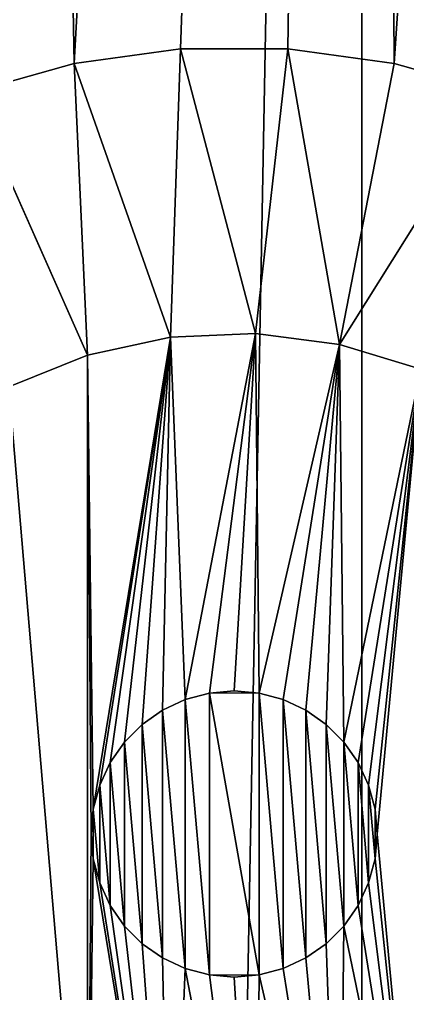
# Model space of a CAD drawing. Extents: x 36 to 230, y -1 to 167.
# Drawn here: x 95.34 to 98.05, y 112.12 to 118.92 of the extents above; entities that cross this region are included whole.
import ezdxf

# ---------------------------------------------------------------- set-up
doc = ezdxf.new("R2010")
doc.units = 0
doc.layers.get('0').update_dxf_attribs({"color": 13, "linetype": 'CONTINUOUS'})

# ---------------------------------------------------------------- blocks, each defined once
blk = doc.blocks.new('PARTE_23_-_SKETCHUP_STL_1')
for p, q in [((95.7217, 118.6151, 5), (96.4654, 118.7173, 5)), ((96.4654, 118.7173, 5), (96.3961, 116.7018, 7)), ((96.4654, 118.7173, 5), (97.216, 118.7173, 5)), ((96.9893, 116.727, 7), (96.4654, 118.7173, 5)), ((97.216, 118.7173, 5), (96.9893, 116.727, 7)), ((97.216, 118.7173, 5), (97.9597, 118.6151, 5)), ((97.5781, 116.6516, 7), (97.216, 118.7173, 5)), ((94.9989, 118.4125, 5), (95.7217, 118.6151, 5)), ((95.8158, 116.5767, 7), (95.7217, 118.6151, 5)), ((96.3961, 116.7018, 7), (95.7217, 118.6151, 5)), ((97.9597, 118.6151, 5), (97.5781, 116.6516, 7)), ((97.9597, 118.6151, 5), (98.6825, 118.4125, 5)), ((95.8158, 116.5767, 7), (94.9989, 118.4125, 5)), ((97.5781, 116.6516, 7), (98.6825, 118.4125, 5)), ((95.8158, 116.5767, 7), (96.3961, 116.7018, 7)), ((95.8158, 116.5767, 15), (96.3961, 116.7018, 15)), ((96.3961, 116.7018, 7), (96.9893, 116.727, 7)), ((96.3961, 116.7018, 15), (96.9893, 116.727, 15)), ((96.3961, 116.7018, 15), (96.3961, 116.7018, 7)), ((96.9893, 116.727, 7), (97.5781, 116.6516, 7)), ((96.9893, 116.727, 15), (96.9893, 116.727, 7)), ((96.9893, 116.727, 15), (97.5781, 116.6516, 15)), ((97.5781, 116.6516, 7), (98.1457, 116.4777, 7)), ((97.5781, 116.6516, 15), (97.5781, 116.6516, 7)), ((97.5781, 116.6516, 15), (98.1457, 116.4777, 15)), ((95.265, 116.3553, 7), (95.8158, 116.5767, 7)), ((95.265, 116.3553, 15), (95.8158, 116.5767, 15)), ((95.8158, 116.5767, 15), (95.8158, 116.5767, 7)), ((96.4987, 114.1698, 5), (96.6671, 114.2149, 5)), ((96.6671, 114.2149, 15), (96.4987, 114.1698, 15)), ((96.6671, 114.2149, 5), (96.8407, 114.2301, 5)), ((96.8407, 114.2301, 15), (96.6671, 114.2149, 15)), ((96.6671, 114.2149, 15), (96.6671, 114.2149, 5)), ((97.0144, 114.2149, 5), (96.6671, 114.2149, 5)), ((96.8407, 114.2301, 5), (97.0144, 114.2149, 5)), ((96.8407, 114.2301, 15), (96.8407, 114.2301, 5)), ((97.0144, 114.2149, 15), (96.8407, 114.2301, 15)), ((97.0144, 114.2149, 5), (97.1827, 114.1698, 5)), ((97.0144, 114.2149, 15), (97.0144, 114.2149, 5)), ((97.1827, 114.1698, 15), (97.0144, 114.2149, 15)), ((96.3407, 114.0961, 5), (96.4987, 114.1698, 5)), ((96.4987, 114.1698, 15), (96.3407, 114.0961, 15)), ((96.4987, 114.1698, 15), (96.4987, 114.1698, 5)), ((97.1827, 114.1698, 5), (97.3407, 114.0961, 5)), ((97.1827, 114.1698, 15), (97.1827, 114.1698, 5)), ((97.3407, 114.0961, 15), (97.1827, 114.1698, 15)), ((96.1979, 113.9962, 5), (96.3407, 114.0961, 5)), ((96.3407, 114.0961, 15), (96.1979, 113.9962, 15)), ((96.3407, 114.0961, 15), (96.3407, 114.0961, 5)), ((97.3407, 114.0961, 5), (97.4835, 113.9962, 5)), ((97.3407, 114.0961, 15), (97.3407, 114.0961, 5)), ((97.4835, 113.9962, 15), (97.3407, 114.0961, 15)), ((96.0747, 113.8729, 5), (96.1979, 113.9962, 5)), ((96.1979, 113.9962, 15), (96.0747, 113.8729, 15)), ((96.1979, 113.9962, 15), (96.1979, 113.9962, 5)), ((97.4835, 113.9962, 5), (97.6068, 113.8729, 5)), ((97.4835, 113.9962, 15), (97.4835, 113.9962, 5)), ((97.6068, 113.8729, 15), (97.4835, 113.9962, 15)), ((95.9747, 113.7301, 5), (96.0747, 113.8729, 5)), ((96.0747, 113.8729, 15), (95.9747, 113.7301, 15)), ((96.0747, 113.8729, 15), (96.0747, 113.8729, 5)), ((97.6068, 113.8729, 5), (97.7067, 113.7301, 5)), ((97.7067, 113.7301, 15), (97.6068, 113.8729, 15)), ((97.6068, 113.8729, 15), (97.6068, 113.8729, 5)), ((95.901, 113.5721, 5), (95.9747, 113.7301, 5)), ((95.9747, 113.7301, 15), (95.901, 113.5721, 15)), ((95.9747, 113.7301, 15), (95.9747, 113.7301, 5)), ((97.7067, 113.7301, 5), (97.7067, 113.7301, 15)), ((97.7804, 113.5721, 15), (97.7067, 113.7301, 15)), ((97.7067, 113.7301, 5), (97.7804, 113.5721, 5)), ((95.8559, 113.4038, 5), (95.901, 113.5721, 5)), ((95.901, 113.5721, 15), (95.8559, 113.4038, 15)), ((95.901, 113.5721, 15), (95.901, 113.5721, 5)), ((97.8255, 113.4038, 15), (97.7804, 113.5721, 15)), ((97.7804, 113.5721, 5), (97.8255, 113.4038, 5)), ((97.7804, 113.5721, 5), (97.7804, 113.5721, 15)), ((95.8407, 113.2301, 5), (95.8559, 113.4038, 5)), ((95.8559, 113.4038, 15), (95.8407, 113.2301, 15)), ((95.8559, 113.4038, 15), (95.8559, 113.4038, 5)), ((97.8407, 113.2301, 15), (97.8255, 113.4038, 15)), ((97.8255, 113.4038, 5), (97.8407, 113.2301, 5)), ((97.8255, 113.4038, 5), (97.8255, 113.4038, 15)), ((95.8559, 113.0565, 5), (95.8407, 113.2301, 5)), ((95.8407, 113.2301, 15), (95.8407, 113.2301, 5)), ((95.8407, 113.2301, 15), (95.8559, 113.0565, 15)), ((97.8407, 113.2301, 5), (97.8255, 113.0565, 5)), ((97.8255, 113.0565, 15), (97.8407, 113.2301, 15)), ((97.8407, 113.2301, 15), (97.8407, 113.2301, 5)), ((95.901, 112.8881, 5), (95.8559, 113.0565, 5)), ((95.8559, 113.0565, 15), (95.8559, 113.0565, 5)), ((95.8559, 113.0565, 15), (95.901, 112.8881, 15)), ((97.8255, 113.0565, 5), (97.7804, 112.8881, 5)), ((97.7804, 112.8881, 15), (97.8255, 113.0565, 15)), ((97.8255, 113.0565, 15), (97.8255, 113.0565, 5)), ((95.9747, 112.7301, 5), (95.901, 112.8881, 5)), ((95.901, 112.8881, 15), (95.901, 112.8881, 5)), ((95.901, 112.8881, 15), (95.9747, 112.7301, 15)), ((97.7804, 112.8881, 5), (97.7067, 112.7301, 5)), ((97.7067, 112.7301, 15), (97.7804, 112.8881, 15)), ((97.7804, 112.8881, 15), (97.7804, 112.8881, 5)), ((96.0747, 112.5873, 5), (95.9747, 112.7301, 5)), ((95.9747, 112.7301, 15), (95.9747, 112.7301, 5)), ((95.9747, 112.7301, 15), (96.0747, 112.5873, 15)), ((97.7067, 112.7301, 5), (97.6068, 112.5873, 5)), ((97.6068, 112.5873, 15), (97.7067, 112.7301, 15)), ((97.7067, 112.7301, 15), (97.7067, 112.7301, 5)), ((96.1979, 112.4641, 5), (96.0747, 112.5873, 5)), ((96.0747, 112.5873, 15), (96.0747, 112.5873, 5)), ((96.0747, 112.5873, 15), (96.1979, 112.4641, 15)), ((97.6068, 112.5873, 5), (97.4835, 112.4641, 5)), ((97.4835, 112.4641, 15), (97.6068, 112.5873, 15)), ((97.6068, 112.5873, 15), (97.6068, 112.5873, 5)), ((96.3407, 112.3641, 5), (96.1979, 112.4641, 5)), ((96.1979, 112.4641, 15), (96.1979, 112.4641, 5)), ((96.1979, 112.4641, 15), (96.3407, 112.3641, 15)), ((97.4835, 112.4641, 5), (97.3407, 112.3641, 5)), ((97.3407, 112.3641, 15), (97.4835, 112.4641, 15)), ((97.4835, 112.4641, 15), (97.4835, 112.4641, 5)), ((96.4987, 112.2904, 5), (96.3407, 112.3641, 5)), ((96.3407, 112.3641, 15), (96.3407, 112.3641, 5)), ((96.3407, 112.3641, 15), (96.4987, 112.2904, 15)), ((97.3407, 112.3641, 5), (97.1827, 112.2904, 5)), ((97.1827, 112.2904, 15), (97.3407, 112.3641, 15)), ((97.3407, 112.3641, 15), (97.3407, 112.3641, 5)), ((96.6671, 112.2453, 5), (96.4987, 112.2904, 5)), ((96.4987, 112.2904, 15), (96.4987, 112.2904, 5)), ((96.4987, 112.2904, 15), (96.6671, 112.2453, 15)), ((96.8407, 112.2301, 5), (96.6671, 112.2453, 5)), ((96.6671, 112.2453, 15), (96.6671, 112.2453, 5)), ((96.6671, 112.2453, 15), (96.8407, 112.2301, 15)), ((96.6671, 112.2453, 5), (97.0144, 112.2453, 5)), ((97.0144, 112.2453, 5), (96.8407, 112.2301, 5)), ((96.8407, 112.2301, 15), (97.0144, 112.2453, 15)), ((97.1827, 112.2904, 5), (97.0144, 112.2453, 5)), ((97.0144, 112.2453, 15), (97.1827, 112.2904, 15)), ((97.0144, 112.2453, 15), (97.0144, 112.2453, 5)), ((97.1827, 112.2904, 15), (97.1827, 112.2904, 5)), ((96.8407, 112.2301, 15), (96.8407, 112.2301, 5))]:
    blk.add_line(p, q)
mesh = blk.add_polyface()
corners = [(82.3407, 18.2782), (82.3407, 148.182), (84.7956, 149.5388), (84.7956, 16.9215), (87.2994, 150.8028), (87.2994, 15.6574), (89.8488, 151.9723), (89.8488, 14.4879), (92.4401, 153.0456), (92.4401, 13.4146), (95.0698, 154.0214), (95.0698, 12.4389), (97.7341, 154.8981), (54.8888, 120.7301), (52.9943, 164.2027), (56.9208, 120.1585), (56.6209, 119.7301), (56.3999, 119.2562), (57.2906, 120.5282), (57.7189, 120.8282), (58.1929, 121.0492), (58.698, 121.1845), (59.2189, 121.2301), (59.7399, 121.1845), (60.245, 121.0492), (60.7189, 120.8282), (61.1473, 120.5282), (61.5171, 120.1585), (61.817, 119.7301), (62.038, 119.2562), (62.1734, 118.7511), (62.2189, 118.2301), (62.2189, 48.2301), (56.2645, 117.7092), (56.2189, 48.2301), (56.2189, 118.2301), (56.2645, 48.751), (56.3999, 117.204), (56.3999, 49.2562), (56.6209, 116.7301), (56.6209, 49.7301), (56.9208, 116.3017), (56.9208, 50.1585), (57.2906, 115.932), (57.2906, 50.5282), (57.7189, 115.632), (57.7189, 50.8282), (58.1929, 115.411), (58.1929, 51.0492), (58.698, 115.2757), (58.698, 51.1845), (59.2189, 115.2301), (59.2189, 51.2301), (59.7399, 115.2757), (59.7399, 51.1845), (60.245, 115.411), (60.245, 51.0492), (60.7189, 115.632), (60.7189, 50.8282), (61.1473, 115.932), (61.1473, 50.5282), (61.5171, 116.3017), (61.5171, 50.1585), (61.817, 116.7301), (61.817, 49.7301), (62.038, 117.204), (62.038, 49.2562), (62.1734, 117.7092), (62.1734, 48.751)]
mesh.append_faces([[corners[k] for k in face] for face in [(15, 1, 18), (18, 1, 19), (19, 1, 20), (20, 1, 21), (21, 1, 22), (22, 1, 23), (23, 1, 24), (24, 1, 25), (25, 1, 26), (26, 1, 27), (27, 1, 28), (28, 1, 29), (29, 1, 30), (30, 1, 31), (33, 34, 35)]], dxfattribs={"vtx0": -1, "vtx1": -1})
mesh.append_faces([[corners[k] for k in face] for face in [(13, 1, 15), (31, 1, 32)]], dxfattribs={"vtx0": -1, "vtx1": -1, "vtx2": -1})
mesh.append_faces([[corners[k] for k in face] for face in [(0, 1, 2), (3, 2, 4), (5, 4, 6), (7, 6, 8), (9, 8, 10), (11, 10, 12), (13, 14, 1), (13, 15, 16), (13, 16, 17), (36, 33, 37), (38, 37, 39), (40, 39, 41), (42, 41, 43), (44, 43, 45), (46, 45, 47), (48, 47, 49), (50, 49, 51), (52, 51, 53), (54, 53, 55), (56, 55, 57), (58, 57, 59), (60, 59, 61), (62, 61, 63), (64, 63, 65), (66, 65, 67), (68, 67, 31)]], dxfattribs={"vtx0": -1, "vtx2": -1})
mesh = blk.add_polyface()
corners = [(117.0364, 158.1777, 5), (125.3407, 97.2301, 5), (118.265, 152.9523, 5), (118.2407, 153.2301, 5), (118.3372, 152.6829, 5), (118.4551, 152.4301, 5), (118.615, 152.2016, 5), (118.8122, 152.0044, 5), (119.0407, 151.8445, 5), (119.2935, 151.7266, 5), (118.3372, 153.7773, 5), (119.8407, 158.2301, 5), (118.265, 153.5079, 5), (118.4551, 154.0301, 5), (118.615, 154.2586, 5), (118.8122, 154.4558, 5), (119.0407, 154.6158, 5), (119.2935, 154.7336, 5), (119.5629, 154.8058, 5), (119.8407, 154.8301, 5), (120.1185, 154.8058, 5), (122.6451, 158.1777, 5), (120.3879, 154.7336, 5), (120.6407, 154.6158, 5), (120.8692, 154.4558, 5), (103.1516, 156.3497, 5), (104.5123, 109.2301, 5), (105.8973, 156.9226, 5), (114.3407, 109.2301, 5), (108.6625, 157.3924, 5), (111.4434, 157.7585, 5), (114.236, 158.0204, 5), (92.4401, 153.0456, 5), (92.5743, 116.7011, 5), (95.0698, 154.0214, 5), (94.9989, 118.4125, 5), (95.7217, 118.6151, 5), (97.7341, 154.8981, 5), (96.4654, 118.7173, 5), (97.216, 118.7173, 5), (97.9597, 118.6151, 5), (100.4293, 155.6745, 5), (98.6825, 118.4125, 5), (99.3711, 118.1135, 5), (100.0125, 117.7234, 5), (100.5947, 117.2497, 5)]
mesh.append_faces([[corners[k] for k in face] for face in [(2, 1, 4), (4, 1, 5), (5, 1, 6), (6, 1, 7), (7, 1, 8), (8, 1, 9), (0, 10, 11), (10, 0, 12), (12, 0, 3), (11, 20, 21), (25, 26, 27), (27, 28, 29), (29, 28, 30), (30, 28, 31), (31, 28, 0), (32, 33, 34), (34, 36, 37), (37, 40, 41), (41, 45, 25)]], dxfattribs={"vtx0": -1, "vtx1": -1})
mesh.append_faces([[corners[k] for k in face] for face in [(0, 1, 2)]], dxfattribs={"vtx0": -1, "vtx1": -1, "vtx2": -1})
mesh.append_faces([[corners[k] for k in face] for face in [(0, 2, 3), (11, 10, 13), (11, 13, 14), (11, 14, 15), (11, 15, 16), (11, 16, 17), (11, 17, 18), (11, 18, 19), (11, 19, 20), (21, 20, 22), (21, 22, 23), (21, 23, 24), (34, 35, 36), (37, 36, 38), (37, 38, 39), (37, 39, 40), (41, 40, 42), (41, 42, 43), (41, 43, 44)]], dxfattribs={"vtx0": -1, "vtx2": -1})
mesh = blk.add_polyface()
corners = [(97.7341, 11.5621), (97.7341, 154.8981), (100.4293, 155.6745), (100.4293, 10.7857), (103.1516, 156.3497), (103.1516, 10.1105), (105.8973, 156.9226), (105.8973, 9.5376), (108.6625, 157.3924), (108.6625, 9.0678), (111.4434, 157.7585), (111.4434, 8.7017), (114.236, 158.0204), (114.236, 8.4398), (116.8407, 153.2301), (117.0364, 158.1777), (116.8863, 153.7511), (117.0216, 154.2562), (117.2426, 154.7301), (117.5426, 155.1585), (119.8407, 158.2301), (117.9123, 155.5282), (118.3407, 155.8282), (118.8147, 156.0492), (119.3198, 156.1845), (119.8407, 156.2301), (122.6451, 158.1777), (120.3617, 156.1845), (120.8668, 156.0492), (121.3407, 155.8282), (121.7691, 155.5282), (122.1388, 155.1585), (122.4388, 154.7301), (122.6598, 154.2562), (116.8863, 152.7092), (116.8407, 13.2301), (116.8863, 13.751), (117.0216, 152.204), (117.0216, 14.2562), (117.2426, 151.7301), (117.2426, 14.7301), (117.5426, 151.3017), (117.5426, 15.1585), (117.9123, 150.932), (117.9123, 15.5282), (118.3407, 150.632), (118.3407, 15.8282), (118.8147, 150.411), (118.8147, 16.0492), (119.3198, 150.2757), (119.3198, 16.1845), (119.8407, 150.2301), (119.8407, 16.2301), (120.3617, 150.2757), (120.3617, 16.1845), (120.8668, 150.411), (120.8668, 16.0492), (121.3407, 150.632), (121.3407, 15.8282), (121.7691, 150.932), (121.7691, 15.5282), (122.1388, 151.3017), (122.1388, 15.1585), (122.4388, 151.7301), (122.4388, 14.7301), (122.6598, 152.204), (122.6598, 14.2562), (122.7951, 152.7092), (122.7951, 13.751), (122.8407, 153.2301)]
mesh.append_faces([[corners[k] for k in face] for face in [(14, 15, 16), (16, 15, 17), (17, 15, 18), (18, 15, 19), (19, 20, 21), (21, 20, 22), (22, 20, 23), (23, 20, 24), (24, 20, 25), (25, 26, 27), (27, 26, 28), (28, 26, 29), (29, 26, 30), (30, 26, 31), (31, 26, 32), (32, 26, 33), (34, 35, 14)]], dxfattribs={"vtx0": -1, "vtx1": -1})
mesh.append_faces([[corners[k] for k in face] for face in [(13, 12, 14)]], dxfattribs={"vtx0": -1, "vtx1": -1, "vtx2": -1})
mesh.append_faces([[corners[k] for k in face] for face in [(0, 1, 2), (3, 2, 4), (5, 4, 6), (7, 6, 8), (9, 8, 10), (11, 10, 12), (14, 12, 15), (19, 15, 20), (25, 20, 26), (36, 34, 37), (38, 37, 39), (40, 39, 41), (42, 41, 43), (44, 43, 45), (46, 45, 47), (48, 47, 49), (50, 49, 51), (52, 51, 53), (54, 53, 55), (56, 55, 57), (58, 57, 59), (60, 59, 61), (62, 61, 63), (64, 63, 65), (66, 65, 67), (68, 67, 69)]], dxfattribs={"vtx0": -1, "vtx2": -1})
mesh = blk.add_polyface()
corners = [(92.1414, 110.3724, 5), (92.5743, 56.7011, 5), (92.5743, 109.7591, 5), (93.0867, 57.2497, 5), (93.0867, 109.2105, 5), (93.669, 57.7234, 5), (93.669, 108.7368, 5), (94.3103, 58.1135, 5), (94.3103, 108.3467, 5), (94.9989, 58.4125, 5), (94.9989, 108.0477, 5), (95.7217, 58.6151, 5), (95.7217, 107.8451, 5), (96.4654, 58.7173, 5), (96.4654, 107.7429, 5), (97.216, 58.7173, 5), (97.216, 107.7429, 5), (97.9597, 58.6151, 5), (97.9597, 107.8451, 5), (98.6825, 58.4125, 5), (98.6825, 108.0477, 5), (99.3711, 58.1135, 5), (99.3711, 108.3467, 5), (100.0125, 57.7234, 5), (100.0125, 108.7368, 5), (100.5947, 57.2497, 5), (100.3407, 99.4017, 5), (102.5123, 97.2301, 5), (114.3407, 109.2301, 5), (125.3407, 97.2301, 5), (117.0364, 158.1777, 5), (100.3407, 105.0585, 5), (100.5947, 109.2105, 5), (104.5123, 109.2301, 5), (101.1071, 109.7591, 5), (101.54, 110.3724, 5), (101.8854, 111.0389, 5), (102.1368, 111.7462, 5), (102.2895, 112.4812, 5), (102.3407, 113.2301, 5), (103.1516, 156.3497, 5), (105.8973, 156.9226, 5), (92.4401, 153.0456, 5), (92.1414, 116.0878, 5), (92.5743, 116.7011, 5), (95.0698, 154.0214, 5), (93.0867, 117.2497, 5), (93.669, 117.7234, 5), (94.3103, 118.1135, 5), (94.9989, 118.4125, 5), (100.4293, 155.6745, 5), (100.0125, 117.7234, 5), (100.5947, 117.2497, 5), (101.1071, 116.7011, 5), (101.54, 116.0878, 5), (101.8854, 115.4213, 5), (102.1368, 114.714, 5), (102.2895, 113.979, 5)]
mesh.append_faces([[corners[k] for k in face] for face in [(0, 1, 2), (2, 3, 4), (4, 5, 6), (6, 7, 8), (8, 9, 10), (10, 11, 12), (12, 13, 14), (14, 15, 16), (16, 17, 18), (18, 19, 20), (20, 21, 22), (22, 23, 24), (26, 25, 27), (24, 31, 32), (31, 24, 26), (32, 33, 34), (34, 33, 35), (35, 33, 36), (36, 33, 37), (37, 33, 38), (38, 33, 39)]], dxfattribs={"vtx0": -1, "vtx1": -1})
mesh.append_faces([[corners[k] for k in face] for face in [(24, 25, 26), (28, 29, 30), (39, 33, 40)]], dxfattribs={"vtx0": -1, "vtx1": -1, "vtx2": -1})
mesh.append_faces([[corners[k] for k in face] for face in [(32, 31, 33), (41, 33, 28), (42, 43, 44), (45, 44, 46), (45, 46, 47), (45, 47, 48), (45, 48, 49), (50, 51, 52), (40, 52, 53), (40, 53, 54), (40, 54, 55), (40, 55, 56), (40, 56, 57), (40, 57, 39)]], dxfattribs={"vtx0": -1, "vtx2": -1})
mesh = blk.add_polyface()
corners = [(114.236, 8.4398), (116.8407, 13.2301), (117.0364, 8.2826), (116.8407, 153.2301), (116.8863, 12.7092), (117.0216, 12.204), (117.2426, 11.7301), (117.5426, 11.3017), (119.8407, 8.2301), (117.9123, 10.932), (118.3407, 10.632), (118.8147, 10.411), (119.3198, 10.2757), (119.8407, 10.2301), (120.3617, 10.2757), (122.6451, 8.2826), (120.8668, 10.411), (121.3407, 10.632), (121.7691, 10.932), (122.1388, 11.3017), (122.4388, 11.7301), (122.6598, 12.204), (97.7341, 11.5621), (100.4293, 155.6745), (100.4293, 10.7857), (103.1516, 156.3497), (103.1516, 10.1105), (105.8973, 156.9226), (105.8973, 9.5376), (108.6625, 157.3924), (108.6625, 9.0678), (111.4434, 157.7585), (111.4434, 8.7017), (114.236, 158.0204), (116.8863, 152.7092), (116.8863, 13.751), (117.0216, 152.204), (117.0216, 14.2562), (117.2426, 151.7301), (117.2426, 14.7301), (117.5426, 151.3017), (117.5426, 15.1585), (117.9123, 150.932), (117.9123, 15.5282), (118.3407, 150.632), (118.3407, 15.8282), (118.8147, 150.411), (118.8147, 16.0492), (119.3198, 150.2757), (119.3198, 16.1845), (119.8407, 150.2301), (119.8407, 16.2301), (120.3617, 150.2757), (120.3617, 16.1845), (120.8668, 150.411), (120.8668, 16.0492), (121.3407, 150.632), (121.3407, 15.8282), (121.7691, 150.932), (121.7691, 15.5282), (122.1388, 151.3017), (122.1388, 15.1585), (122.4388, 151.7301), (122.4388, 14.7301), (122.6598, 152.204), (122.6598, 14.2562), (122.7951, 152.7092), (122.7951, 13.751), (122.8407, 153.2301), (122.8407, 13.2301)]
mesh.append_faces([[corners[k] for k in face] for face in [(0, 1, 2), (2, 7, 8), (8, 14, 15), (22, 23, 24), (24, 25, 26), (26, 27, 28), (28, 29, 30), (30, 31, 32), (32, 33, 0), (1, 34, 35), (35, 36, 37), (37, 38, 39), (39, 40, 41), (41, 42, 43), (43, 44, 45), (45, 46, 47), (47, 48, 49), (49, 50, 51), (51, 52, 53), (53, 54, 55), (55, 56, 57), (57, 58, 59), (59, 60, 61), (61, 62, 63), (63, 64, 65), (65, 66, 67), (67, 68, 69)]], dxfattribs={"vtx0": -1, "vtx1": -1})
mesh.append_faces([[corners[k] for k in face] for face in [(1, 0, 3)]], dxfattribs={"vtx0": -1, "vtx1": -1, "vtx2": -1})
mesh.append_faces([[corners[k] for k in face] for face in [(2, 1, 4), (2, 4, 5), (2, 5, 6), (2, 6, 7), (8, 7, 9), (8, 9, 10), (8, 10, 11), (8, 11, 12), (8, 12, 13), (8, 13, 14), (15, 14, 16), (15, 16, 17), (15, 17, 18), (15, 18, 19), (15, 19, 20), (15, 20, 21)]], dxfattribs={"vtx0": -1, "vtx2": -1})
mesh = blk.add_polyface()
corners = [(52.9943, 2.2576), (54.8888, 45.7301), (82.3407, 18.2782), (56.9208, 46.3017), (56.6209, 46.7301), (56.3999, 47.204), (57.2906, 45.932), (57.7189, 45.632), (58.1929, 45.411), (58.698, 45.2757), (59.2189, 45.2301), (59.7399, 45.2757), (60.245, 45.411), (60.7189, 45.632), (61.1473, 45.932), (61.5171, 46.3017), (61.817, 46.7301), (62.038, 47.204), (62.1734, 47.7092), (62.2189, 48.2301), (82.3407, 148.182), (84.7956, 149.5388), (84.7956, 16.9215), (87.2994, 150.8028), (87.2994, 15.6574), (89.8488, 151.9723), (89.8488, 14.4879), (92.4401, 153.0456), (92.4401, 13.4146), (95.0698, 154.0214), (95.0698, 12.4389), (97.7341, 154.8981), (97.7341, 11.5621), (56.2189, 48.2301), (56.2645, 117.7092), (56.2645, 48.751), (56.3999, 117.204), (56.3999, 49.2562), (56.6209, 116.7301), (56.6209, 49.7301), (56.9208, 116.3017), (56.9208, 50.1585), (57.2906, 115.932), (57.2906, 50.5282), (57.7189, 115.632), (57.7189, 50.8282), (58.1929, 115.411), (58.1929, 51.0492), (58.698, 115.2757), (58.698, 51.1845), (59.2189, 115.2301), (59.2189, 51.2301), (59.7399, 115.2757), (59.7399, 51.1845), (60.245, 115.411), (60.245, 51.0492), (60.7189, 115.632), (60.7189, 50.8282), (61.1473, 115.932), (61.1473, 50.5282), (61.5171, 116.3017), (61.5171, 50.1585), (61.817, 116.7301), (61.817, 49.7301), (62.038, 117.204), (62.038, 49.2562), (62.1734, 117.7092), (62.1734, 48.751), (62.2189, 118.2301)]
mesh.append_faces([[corners[k] for k in face] for face in [(0, 1, 2), (3, 1, 4), (4, 1, 5), (2, 21, 22), (22, 23, 24), (24, 25, 26), (26, 27, 28), (28, 29, 30), (30, 31, 32), (33, 34, 35), (35, 36, 37), (37, 38, 39), (39, 40, 41), (41, 42, 43), (43, 44, 45), (45, 46, 47), (47, 48, 49), (49, 50, 51), (51, 52, 53), (53, 54, 55), (55, 56, 57), (57, 58, 59), (59, 60, 61), (61, 62, 63), (63, 64, 65), (65, 66, 67), (67, 68, 19)]], dxfattribs={"vtx0": -1, "vtx1": -1})
mesh.append_faces([[corners[k] for k in face] for face in [(2, 1, 3), (2, 19, 20)]], dxfattribs={"vtx0": -1, "vtx1": -1, "vtx2": -1})
mesh.append_faces([[corners[k] for k in face] for face in [(2, 3, 6), (2, 6, 7), (2, 7, 8), (2, 8, 9), (2, 9, 10), (2, 10, 11), (2, 11, 12), (2, 12, 13), (2, 13, 14), (2, 14, 15), (2, 15, 16), (2, 16, 17), (2, 17, 18), (2, 18, 19)]], dxfattribs={"vtx0": -1, "vtx2": -1})
mesh = blk.add_polyface()
corners = [(96.4654, 118.7173, 5), (95.7217, 118.6151, 5), (96.3961, 116.7018, 7)]
mesh.append_faces([[corners[k] for k in face] for face in [(0, 1, 2)]])
mesh = blk.add_polyface()
corners = [(96.9893, 116.727, 7), (96.4654, 118.7173, 5), (96.3961, 116.7018, 7)]
mesh.append_faces([[corners[k] for k in face] for face in [(0, 1, 2)]])
mesh = blk.add_polyface()
corners = [(96.9893, 116.727, 7), (97.216, 118.7173, 5), (96.4654, 118.7173, 5)]
mesh.append_faces([[corners[k] for k in face] for face in [(0, 1, 2)]])
mesh = blk.add_polyface()
corners = [(97.5781, 116.6516, 7), (97.216, 118.7173, 5), (96.9893, 116.727, 7)]
mesh.append_faces([[corners[k] for k in face] for face in [(0, 1, 2)]])
mesh = blk.add_polyface()
corners = [(97.9597, 118.6151, 5), (97.216, 118.7173, 5), (97.5781, 116.6516, 7)]
mesh.append_faces([[corners[k] for k in face] for face in [(0, 1, 2)]])
mesh = blk.add_polyface()
corners = [(95.8158, 116.5767, 7), (95.7217, 118.6151, 5), (94.9989, 118.4125, 5)]
mesh.append_faces([[corners[k] for k in face] for face in [(0, 1, 2)]])
mesh = blk.add_polyface()
corners = [(96.3961, 116.7018, 7), (95.7217, 118.6151, 5), (95.8158, 116.5767, 7)]
mesh.append_faces([[corners[k] for k in face] for face in [(0, 1, 2)]])
mesh = blk.add_polyface()
corners = [(98.6825, 118.4125, 5), (97.9597, 118.6151, 5), (97.5781, 116.6516, 7)]
mesh.append_faces([[corners[k] for k in face] for face in [(0, 1, 2)]])
mesh = blk.add_polyface()
corners = [(95.8158, 116.5767, 7), (94.9989, 118.4125, 5), (95.265, 116.3553, 7)]
mesh.append_faces([[corners[k] for k in face] for face in [(0, 1, 2)]])
mesh = blk.add_polyface()
corners = [(98.6825, 118.4125, 5), (97.5781, 116.6516, 7), (98.1457, 116.4777, 7)]
mesh.append_faces([[corners[k] for k in face] for face in [(0, 1, 2)]])
mesh = blk.add_polyface()
corners = [(93.4536, 112.3482, 15), (93.3533, 113.5269, 15), (93.3533, 112.9333, 15), (93.4536, 114.112, 15), (93.6514, 111.7885, 15), (93.6514, 114.6718, 15), (93.9409, 111.2702, 15), (93.9409, 115.19, 15), (94.3139, 110.8083, 15), (94.3139, 115.6519, 15), (94.7595, 110.4161, 15), (94.7595, 116.0441, 15), (95.265, 110.1049, 15), (95.265, 116.3553, 15), (95.8158, 109.8835, 15), (95.8158, 116.5767, 15), (95.8407, 113.2301, 15), (95.8559, 113.0565, 15), (96.3961, 109.7585, 15), (95.901, 112.8881, 15), (95.9747, 112.7301, 15), (96.0747, 112.5873, 15), (96.1979, 112.4641, 15), (96.3407, 112.3641, 15), (96.4987, 112.2904, 15), (96.9893, 109.7333, 15), (96.6671, 112.2453, 15), (96.8407, 112.2301, 15), (97.0144, 112.2453, 15), (97.5781, 109.8087, 15), (97.1827, 112.2904, 15), (97.3407, 112.3641, 15), (97.4835, 112.4641, 15), (97.6068, 112.5873, 15), (98.1457, 109.9825, 15), (97.7067, 112.7301, 15), (97.7804, 112.8881, 15), (97.8255, 113.0565, 15), (97.8407, 113.2301, 15), (95.8559, 113.4038, 15), (96.3961, 116.7018, 15), (95.901, 113.5721, 15), (95.9747, 113.7301, 15), (96.0747, 113.8729, 15), (96.1979, 113.9962, 15), (96.3407, 114.0961, 15), (96.4987, 114.1698, 15), (96.9893, 116.727, 15), (96.6671, 114.2149, 15), (96.8407, 114.2301, 15), (97.0144, 114.2149, 15), (97.5781, 116.6516, 15), (97.1827, 114.1698, 15), (97.3407, 114.0961, 15), (97.4835, 113.9962, 15), (97.6068, 113.8729, 15), (98.1457, 116.4777, 15), (97.7067, 113.7301, 15), (97.7804, 113.5721, 15), (97.8255, 113.4038, 15), (98.6758, 110.2498, 15), (98.6758, 116.2105, 15), (99.1531, 110.6028, 15), (99.1531, 115.8575, 15), (99.5638, 111.0313, 15), (99.5638, 115.4289, 15), (99.8963, 111.5232, 15), (99.8963, 114.937, 15), (100.1408, 112.0641, 15), (100.1408, 114.3961, 15), (100.2904, 112.6386, 15), (100.2904, 113.8216, 15), (100.3407, 113.2301, 15)]
mesh.append_faces([[corners[k] for k in face] for face in [(0, 1, 2), (71, 70, 72)]], dxfattribs={"vtx0": -1})
mesh.append_faces([[corners[k] for k in face] for face in [(1, 0, 3), (3, 4, 5), (5, 6, 7), (7, 8, 9), (9, 10, 11), (11, 12, 13), (13, 14, 15), (16, 14, 17), (17, 18, 19), (19, 18, 20), (20, 18, 21), (21, 18, 22), (22, 18, 23), (23, 18, 24), (24, 25, 26), (26, 25, 27), (27, 25, 28), (28, 29, 30), (30, 29, 31), (31, 29, 32), (32, 29, 33), (33, 34, 35), (35, 34, 36), (36, 34, 37), (37, 34, 38), (15, 39, 40), (39, 15, 16), (40, 46, 47), (47, 50, 51), (51, 55, 56), (56, 60, 61), (61, 62, 63), (63, 64, 65), (65, 66, 67), (67, 68, 69), (69, 70, 71)]], dxfattribs={"vtx0": -1, "vtx1": -1})
mesh.append_faces([[corners[k] for k in face] for face in [(15, 14, 16), (56, 38, 34)]], dxfattribs={"vtx0": -1, "vtx1": -1, "vtx2": -1})
mesh.append_faces([[corners[k] for k in face] for face in [(3, 0, 4), (5, 4, 6), (7, 6, 8), (9, 8, 10), (11, 10, 12), (13, 12, 14), (17, 14, 18), (24, 18, 25), (28, 25, 29), (33, 29, 34), (40, 39, 41), (40, 41, 42), (40, 42, 43), (40, 43, 44), (40, 44, 45), (40, 45, 46), (47, 46, 48), (47, 48, 49), (47, 49, 50), (51, 50, 52), (51, 52, 53), (51, 53, 54), (51, 54, 55), (56, 55, 57), (56, 57, 58), (56, 58, 59), (56, 59, 38), (56, 34, 60), (61, 60, 62), (63, 62, 64), (65, 64, 66), (67, 66, 68), (69, 68, 70)]], dxfattribs={"vtx0": -1, "vtx2": -1})
mesh = blk.add_polyface()
corners = [(95.8158, 116.5767, 15), (96.3961, 116.7018, 7), (95.8158, 116.5767, 7), (96.3961, 116.7018, 15)]
mesh.append_faces([[corners[k] for k in face] for face in [(0, 1, 2), (1, 0, 3)]], dxfattribs={"vtx0": -1})
mesh = blk.add_polyface()
corners = [(96.3961, 116.7018, 15), (96.9893, 116.727, 7), (96.3961, 116.7018, 7), (96.9893, 116.727, 15)]
mesh.append_faces([[corners[k] for k in face] for face in [(0, 1, 2), (1, 0, 3)]], dxfattribs={"vtx0": -1})
mesh = blk.add_polyface()
corners = [(96.9893, 116.727, 15), (97.5781, 116.6516, 7), (96.9893, 116.727, 7), (97.5781, 116.6516, 15)]
mesh.append_faces([[corners[k] for k in face] for face in [(0, 1, 2), (1, 0, 3)]], dxfattribs={"vtx0": -1})
mesh = blk.add_polyface()
corners = [(97.5781, 116.6516, 15), (98.1457, 116.4777, 7), (97.5781, 116.6516, 7), (98.1457, 116.4777, 15)]
mesh.append_faces([[corners[k] for k in face] for face in [(0, 1, 2), (1, 0, 3)]], dxfattribs={"vtx0": -1})
mesh = blk.add_polyface()
corners = [(95.265, 116.3553, 15), (95.8158, 116.5767, 7), (95.265, 116.3553, 7), (95.8158, 116.5767, 15)]
mesh.append_faces([[corners[k] for k in face] for face in [(0, 1, 2), (1, 0, 3)]], dxfattribs={"vtx0": -1})
mesh = blk.add_polyface()
corners = [(95.8559, 113.0565, 5), (95.8559, 113.4038, 5), (95.8407, 113.2301, 5), (95.901, 112.8881, 5), (95.901, 113.5721, 5), (95.9747, 112.7301, 5), (95.9747, 113.7301, 5), (96.0747, 112.5873, 5), (96.0747, 113.8729, 5), (96.1979, 112.4641, 5), (96.1979, 113.9962, 5), (96.3407, 112.3641, 5), (96.3407, 114.0961, 5), (96.4987, 112.2904, 5), (96.4987, 114.1698, 5), (96.6671, 112.2453, 5), (96.6671, 114.2149, 5), (97.0144, 112.2453, 5), (97.0144, 114.2149, 5), (97.1827, 112.2904, 5), (97.1827, 114.1698, 5), (97.3407, 112.3641, 5), (97.3407, 114.0961, 5), (97.4835, 112.4641, 5), (97.4835, 113.9962, 5), (97.6068, 112.5873, 5), (97.6068, 113.8729, 5), (97.7067, 112.7301, 5), (97.7067, 113.7301, 5), (97.7804, 112.8881, 5), (97.7804, 113.5721, 5), (97.8255, 113.0565, 5), (97.8255, 113.4038, 5), (97.8407, 113.2301, 5)]
mesh.append_faces([[corners[k] for k in face] for face in [(0, 1, 2), (32, 31, 33)]], dxfattribs={"vtx0": -1})
mesh.append_faces([[corners[k] for k in face] for face in [(1, 3, 4), (4, 5, 6), (6, 7, 8), (8, 9, 10), (10, 11, 12), (12, 13, 14), (14, 15, 16), (16, 17, 18), (18, 19, 20), (20, 21, 22), (22, 23, 24), (24, 25, 26), (26, 27, 28), (28, 29, 30), (30, 31, 32)]], dxfattribs={"vtx0": -1, "vtx1": -1})
mesh.append_faces([[corners[k] for k in face] for face in [(1, 0, 3), (4, 3, 5), (6, 5, 7), (8, 7, 9), (10, 9, 11), (12, 11, 13), (14, 13, 15), (16, 15, 17), (18, 17, 19), (20, 19, 21), (22, 21, 23), (24, 23, 25), (26, 25, 27), (28, 27, 29), (30, 29, 31)]], dxfattribs={"vtx0": -1, "vtx2": -1})
mesh = blk.add_polyface()
corners = [(96.6671, 114.2149, 15), (96.4987, 114.1698, 5), (96.6671, 114.2149, 5), (96.4987, 114.1698, 15)]
mesh.append_faces([[corners[k] for k in face] for face in [(0, 1, 2), (1, 0, 3)]], dxfattribs={"vtx0": -1})
mesh = blk.add_polyface()
corners = [(96.8407, 114.2301, 15), (96.6671, 114.2149, 5), (96.8407, 114.2301, 5), (96.6671, 114.2149, 15)]
mesh.append_faces([[corners[k] for k in face] for face in [(0, 1, 2), (1, 0, 3)]], dxfattribs={"vtx0": -1})
mesh = blk.add_polyface()
corners = [(97.0144, 114.2149, 15), (96.8407, 114.2301, 5), (97.0144, 114.2149, 5), (96.8407, 114.2301, 15)]
mesh.append_faces([[corners[k] for k in face] for face in [(0, 1, 2), (1, 0, 3)]], dxfattribs={"vtx0": -1})
mesh = blk.add_polyface()
corners = [(97.1827, 114.1698, 15), (97.0144, 114.2149, 5), (97.1827, 114.1698, 5), (97.0144, 114.2149, 15)]
mesh.append_faces([[corners[k] for k in face] for face in [(0, 1, 2), (1, 0, 3)]], dxfattribs={"vtx0": -1})
mesh = blk.add_polyface()
corners = [(96.4987, 114.1698, 15), (96.3407, 114.0961, 5), (96.4987, 114.1698, 5), (96.3407, 114.0961, 15)]
mesh.append_faces([[corners[k] for k in face] for face in [(0, 1, 2), (1, 0, 3)]], dxfattribs={"vtx0": -1})
mesh = blk.add_polyface()
corners = [(97.3407, 114.0961, 15), (97.1827, 114.1698, 5), (97.3407, 114.0961, 5), (97.1827, 114.1698, 15)]
mesh.append_faces([[corners[k] for k in face] for face in [(0, 1, 2), (1, 0, 3)]], dxfattribs={"vtx0": -1})
mesh = blk.add_polyface()
corners = [(96.3407, 114.0961, 15), (96.1979, 113.9962, 5), (96.3407, 114.0961, 5), (96.1979, 113.9962, 15)]
mesh.append_faces([[corners[k] for k in face] for face in [(0, 1, 2), (1, 0, 3)]], dxfattribs={"vtx0": -1})
mesh = blk.add_polyface()
corners = [(97.4835, 113.9962, 15), (97.3407, 114.0961, 5), (97.4835, 113.9962, 5), (97.3407, 114.0961, 15)]
mesh.append_faces([[corners[k] for k in face] for face in [(0, 1, 2), (1, 0, 3)]], dxfattribs={"vtx0": -1})
mesh = blk.add_polyface()
corners = [(96.1979, 113.9962, 15), (96.0747, 113.8729, 5), (96.1979, 113.9962, 5), (96.0747, 113.8729, 15)]
mesh.append_faces([[corners[k] for k in face] for face in [(0, 1, 2), (1, 0, 3)]], dxfattribs={"vtx0": -1})
mesh = blk.add_polyface()
corners = [(97.4835, 113.9962, 15), (97.6068, 113.8729, 5), (97.6068, 113.8729, 15), (97.4835, 113.9962, 5)]
mesh.append_faces([[corners[k] for k in face] for face in [(0, 1, 2), (1, 0, 3)]], dxfattribs={"vtx0": -1})
mesh = blk.add_polyface()
corners = [(96.0747, 113.8729, 5), (95.9747, 113.7301, 15), (95.9747, 113.7301, 5), (96.0747, 113.8729, 15)]
mesh.append_faces([[corners[k] for k in face] for face in [(0, 1, 2), (1, 0, 3)]], dxfattribs={"vtx0": -1})
mesh = blk.add_polyface()
corners = [(97.6068, 113.8729, 15), (97.7067, 113.7301, 5), (97.7067, 113.7301, 15), (97.6068, 113.8729, 5)]
mesh.append_faces([[corners[k] for k in face] for face in [(0, 1, 2), (1, 0, 3)]], dxfattribs={"vtx0": -1})
mesh = blk.add_polyface()
corners = [(95.9747, 113.7301, 5), (95.901, 113.5721, 15), (95.901, 113.5721, 5), (95.9747, 113.7301, 15)]
mesh.append_faces([[corners[k] for k in face] for face in [(0, 1, 2), (1, 0, 3)]], dxfattribs={"vtx0": -1})
mesh = blk.add_polyface()
corners = [(97.7067, 113.7301, 15), (97.7804, 113.5721, 5), (97.7804, 113.5721, 15), (97.7067, 113.7301, 5)]
mesh.append_faces([[corners[k] for k in face] for face in [(0, 1, 2), (1, 0, 3)]], dxfattribs={"vtx0": -1})
mesh = blk.add_polyface()
corners = [(95.901, 113.5721, 5), (95.8559, 113.4038, 15), (95.8559, 113.4038, 5), (95.901, 113.5721, 15)]
mesh.append_faces([[corners[k] for k in face] for face in [(0, 1, 2), (1, 0, 3)]], dxfattribs={"vtx0": -1})
mesh = blk.add_polyface()
corners = [(97.7804, 113.5721, 15), (97.8255, 113.4038, 5), (97.8255, 113.4038, 15), (97.7804, 113.5721, 5)]
mesh.append_faces([[corners[k] for k in face] for face in [(0, 1, 2), (1, 0, 3)]], dxfattribs={"vtx0": -1})
mesh = blk.add_polyface()
corners = [(95.8559, 113.4038, 5), (95.8407, 113.2301, 15), (95.8407, 113.2301, 5), (95.8559, 113.4038, 15)]
mesh.append_faces([[corners[k] for k in face] for face in [(0, 1, 2), (1, 0, 3)]], dxfattribs={"vtx0": -1})
mesh = blk.add_polyface()
corners = [(97.8255, 113.4038, 15), (97.8407, 113.2301, 5), (97.8407, 113.2301, 15), (97.8255, 113.4038, 5)]
mesh.append_faces([[corners[k] for k in face] for face in [(0, 1, 2), (1, 0, 3)]], dxfattribs={"vtx0": -1})
mesh = blk.add_polyface()
corners = [(95.8407, 113.2301, 5), (95.8559, 113.0565, 15), (95.8559, 113.0565, 5), (95.8407, 113.2301, 15)]
mesh.append_faces([[corners[k] for k in face] for face in [(0, 1, 2), (1, 0, 3)]], dxfattribs={"vtx0": -1})
mesh = blk.add_polyface()
corners = [(97.8407, 113.2301, 15), (97.8255, 113.0565, 5), (97.8255, 113.0565, 15), (97.8407, 113.2301, 5)]
mesh.append_faces([[corners[k] for k in face] for face in [(0, 1, 2), (1, 0, 3)]], dxfattribs={"vtx0": -1})
mesh = blk.add_polyface()
corners = [(95.8559, 113.0565, 5), (95.901, 112.8881, 15), (95.901, 112.8881, 5), (95.8559, 113.0565, 15)]
mesh.append_faces([[corners[k] for k in face] for face in [(0, 1, 2), (1, 0, 3)]], dxfattribs={"vtx0": -1})
mesh = blk.add_polyface()
corners = [(97.8255, 113.0565, 15), (97.7804, 112.8881, 5), (97.7804, 112.8881, 15), (97.8255, 113.0565, 5)]
mesh.append_faces([[corners[k] for k in face] for face in [(0, 1, 2), (1, 0, 3)]], dxfattribs={"vtx0": -1})
mesh = blk.add_polyface()
corners = [(95.901, 112.8881, 5), (95.9747, 112.7301, 15), (95.9747, 112.7301, 5), (95.901, 112.8881, 15)]
mesh.append_faces([[corners[k] for k in face] for face in [(0, 1, 2), (1, 0, 3)]], dxfattribs={"vtx0": -1})
mesh = blk.add_polyface()
corners = [(97.7804, 112.8881, 15), (97.7067, 112.7301, 5), (97.7067, 112.7301, 15), (97.7804, 112.8881, 5)]
mesh.append_faces([[corners[k] for k in face] for face in [(0, 1, 2), (1, 0, 3)]], dxfattribs={"vtx0": -1})
mesh = blk.add_polyface()
corners = [(95.9747, 112.7301, 5), (96.0747, 112.5873, 15), (96.0747, 112.5873, 5), (95.9747, 112.7301, 15)]
mesh.append_faces([[corners[k] for k in face] for face in [(0, 1, 2), (1, 0, 3)]], dxfattribs={"vtx0": -1})
mesh = blk.add_polyface()
corners = [(97.7067, 112.7301, 15), (97.6068, 112.5873, 5), (97.6068, 112.5873, 15), (97.7067, 112.7301, 5)]
mesh.append_faces([[corners[k] for k in face] for face in [(0, 1, 2), (1, 0, 3)]], dxfattribs={"vtx0": -1})
mesh = blk.add_polyface()
corners = [(96.0747, 112.5873, 15), (96.1979, 112.4641, 5), (96.0747, 112.5873, 5), (96.1979, 112.4641, 15)]
mesh.append_faces([[corners[k] for k in face] for face in [(0, 1, 2), (1, 0, 3)]], dxfattribs={"vtx0": -1})
mesh = blk.add_polyface()
corners = [(97.6068, 112.5873, 15), (97.4835, 112.4641, 5), (97.4835, 112.4641, 15), (97.6068, 112.5873, 5)]
mesh.append_faces([[corners[k] for k in face] for face in [(0, 1, 2), (1, 0, 3)]], dxfattribs={"vtx0": -1})
mesh = blk.add_polyface()
corners = [(96.1979, 112.4641, 15), (96.3407, 112.3641, 5), (96.1979, 112.4641, 5), (96.3407, 112.3641, 15)]
mesh.append_faces([[corners[k] for k in face] for face in [(0, 1, 2), (1, 0, 3)]], dxfattribs={"vtx0": -1})
mesh = blk.add_polyface()
corners = [(97.3407, 112.3641, 15), (97.4835, 112.4641, 5), (97.3407, 112.3641, 5), (97.4835, 112.4641, 15)]
mesh.append_faces([[corners[k] for k in face] for face in [(0, 1, 2), (1, 0, 3)]], dxfattribs={"vtx0": -1})
mesh = blk.add_polyface()
corners = [(96.3407, 112.3641, 15), (96.4987, 112.2904, 5), (96.3407, 112.3641, 5), (96.4987, 112.2904, 15)]
mesh.append_faces([[corners[k] for k in face] for face in [(0, 1, 2), (1, 0, 3)]], dxfattribs={"vtx0": -1})
mesh = blk.add_polyface()
corners = [(97.1827, 112.2904, 15), (97.3407, 112.3641, 5), (97.1827, 112.2904, 5), (97.3407, 112.3641, 15)]
mesh.append_faces([[corners[k] for k in face] for face in [(0, 1, 2), (1, 0, 3)]], dxfattribs={"vtx0": -1})
mesh = blk.add_polyface()
corners = [(96.4987, 112.2904, 15), (96.6671, 112.2453, 5), (96.4987, 112.2904, 5), (96.6671, 112.2453, 15)]
mesh.append_faces([[corners[k] for k in face] for face in [(0, 1, 2), (1, 0, 3)]], dxfattribs={"vtx0": -1})
mesh = blk.add_polyface()
corners = [(96.6671, 112.2453, 15), (96.8407, 112.2301, 5), (96.6671, 112.2453, 5), (96.8407, 112.2301, 15)]
mesh.append_faces([[corners[k] for k in face] for face in [(0, 1, 2), (1, 0, 3)]], dxfattribs={"vtx0": -1})
mesh = blk.add_polyface()
corners = [(96.8407, 112.2301, 15), (97.0144, 112.2453, 5), (96.8407, 112.2301, 5), (97.0144, 112.2453, 15)]
mesh.append_faces([[corners[k] for k in face] for face in [(0, 1, 2), (1, 0, 3)]], dxfattribs={"vtx0": -1})
mesh = blk.add_polyface()
corners = [(97.0144, 112.2453, 15), (97.1827, 112.2904, 5), (97.0144, 112.2453, 5), (97.1827, 112.2904, 15)]
mesh.append_faces([[corners[k] for k in face] for face in [(0, 1, 2), (1, 0, 3)]], dxfattribs={"vtx0": -1})

msp = doc.modelspace()

# ---------------------------------------------------------------- block references
msp.add_blockref('PARTE_23_-_SKETCHUP_STL_1', (0, 0))

doc.saveas('drawing.dxf')
